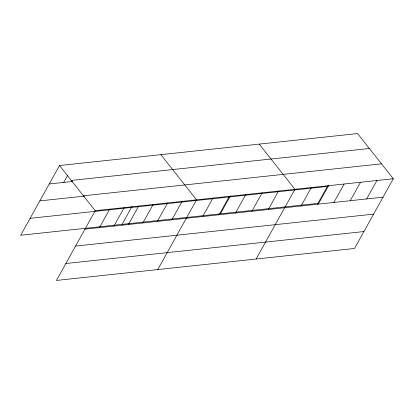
<?xml version="1.0" encoding="UTF-8"?>
<svg xmlns="http://www.w3.org/2000/svg" width="414" height="414" viewBox="0 0 414 414"><rect width="100%" height="100%" fill="white"/><g stroke="black" fill="none" stroke-linecap="round" stroke-linejoin="round"><path stroke-width="0.62" d="M393.3 178.75L95.23 210.716L56.423 280.438L354.493 248.472L393.3 178.75L357.577 133.562L59.507 165.528L20.7 235.25L318.77 203.284L328.794 185.275M63.72 182.419L67.761 175.153M99.443 227.607L109.71 209.163M113.917 226.054L124.184 207.611M122.042 224.383L132.071 206.369M128.397 224.502L138.664 206.058M142.877 222.949L153.139 204.506M157.351 221.397L167.618 202.953M171.831 219.844L182.098 201.401M157.765 269.571L196.572 199.848L160.849 154.66M202.7 216.532L212.967 198.089M219.094 214.773L229.361 196.329M220.408 213.836L230.432 195.822M235.488 213.019L245.756 194.575M251.883 211.259L262.15 192.815M268.277 209.5L278.544 191.056M256.131 259.019L294.939 189.296L259.216 144.113M301.066 205.986L311.333 187.542M317.46 204.226L327.722 185.782M333.855 202.467L344.117 184.023M350.244 200.712L360.511 182.269M366.638 198.953L376.906 180.509M71.296 180.442L369.366 148.476M49.24 183.971L72.533 181.477M83.442 195.801L381.511 163.84M39.822 200.893L84.513 196.101M30.118 218.328L328.188 186.362M84.963 229.159L383.033 197.193M75.545 246.082L373.614 214.116M65.842 263.516L363.911 231.55M59.507 165.528L95.23 210.716"/></g></svg>
